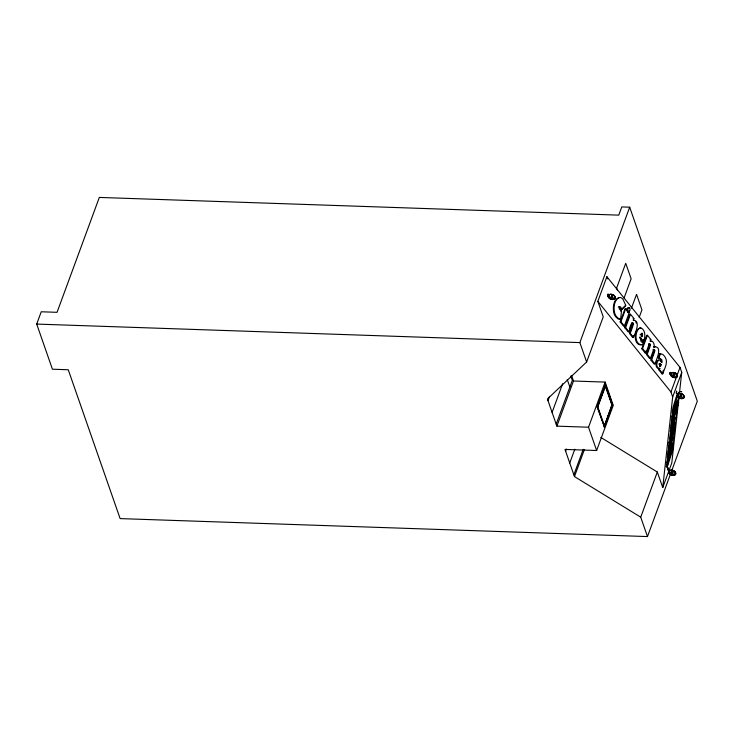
<?xml version="1.0" encoding="UTF-8"?>
<svg xmlns="http://www.w3.org/2000/svg" width="734" height="734" viewBox="0 0 734 734"><rect width="100%" height="100%" fill="white"/><g stroke="black" fill="none" stroke-linecap="round" stroke-linejoin="round"><path stroke-width="1.1" d="M642.534 344.558C633.479 347.586 632.68 328.483 641.011 327.878C645.856 330.3 645.278 337.2 643.663 341.503L642.901 341.686L639.415 337.365L640.176 337.181L640.993 341.365A3.881 2.184 76.4 0 0 642.773 342.383L643.397 342.228L642.534 344.558C634.543 345.953 634.158 331.162 639.947 327.942M622.028 309.427L625.781 305.39L623.038 299.362A7.166 4.028 76.4 0 0 619.881 297.49C613.459 298.509 612.743 307.106 613.697 312.299A7.074 3.973 76.4 0 0 615.789 316.886L618.056 318.895L620.661 319.299L621.459 310.968L619.276 308.996L619.312 306.408L620.689 307.069L622.028 309.427L621.276 309.61L619.386 306.693L618.276 307.051M600.816 437.418L657.325 472.035L662.738 487.559L672.674 396.966L681.739 372.349L680.005 367.385L606.89 276.718L597.834 301.344L603.238 316.859L586.631 361.99L547.417 398.984L556.886 426.142L588.53 427.225L596.641 450.502L564.996 449.419L574.465 476.577L640.718 517.176L647.48 536.572L120.128 518.599L68.253 369.752L52.426 369.211L36.7 324.079L41.232 311.776L57.05 312.317L99.319 197.428L618.762 215.135L621.781 206.924L629.689 207.199L697.3 401.177L671.601 471.017M666.325 466.833L667.142 461.714L668.05 461.943L667.224 467.063L666.325 466.833L667.013 464.961M671.271 436.225L673.904 429.06L674.812 429.289L672.995 440.648C674.619 443.694 668.995 453.447 668.279 457.484L667.371 457.245L667.802 453.364L670.069 447.199M669.527 444.896L667.968 451.869L668.867 452.107L672.261 443.134L668.702 453.603L668.279 457.484M670.518 438.271L669.004 442.363L668.555 446.492L669.463 446.722L672.849 437.785L669.298 448.217L668.867 452.107M671.39 425.5L670.206 431.445L671.115 431.675L676.042 417.242L677.051 408.866L676.142 408.627M672.005 419.885L670.793 426.059L671.702 426.289L675.087 417.343L671.537 427.784L671.115 431.675M671.867 416.306L671.417 420.435L672.316 420.665L677.216 407.361L677.665 403.232L676.766 403.003L671.867 416.306L672.775 416.545L672.316 420.665M669.463 446.722L669.913 442.602L674.812 429.289M671.702 426.289L672.151 422.169L677.051 408.866M671.509 433.243L671.28 435.345L672.179 435.574L674.931 426.656L675.491 422.133L671.94 430.739L670.436 439.143L671.913 436.299L671.014 436.06M672.179 435.574L672.638 431.372L671.628 435.501A3.881 0.468 -75.5 0 0 671.729 436.473L671.913 436.299M679.005 397.259L671.793 462.943L662.738 487.559M679.372 393.864L681.739 372.349M676.014 401.764L675.638 404.067L676.546 404.296L678.904 398.599M678.748 402.342C674.509 415.398 681.088 395.608 676.977 403.718M671.353 442.905L671.261 443.712L672.16 443.951M669.445 458.135C670.096 453.511 667.408 464.448 669.445 458.135L668.546 457.897M674.188 427.399L673.317 430.72L674.197 427.638L673.289 427.17M676.546 404.296L676.922 401.232L673.417 414.114L672.372 413.765L672.335 411.407A7.074 0.853 -75.5 0 1 673.188 406.911L676.124 397.241L678.574 392.277A7.166 0.862 -75.5 0 1 678.812 393.048M676.399 392.305L676.28 393.369L676.62 391.038L676.592 392.149M667.922 469.017L667.802 470.081L668.133 467.751L668.096 468.842M641.672 336.759L641.984 334.906L641.287 333.401L642.406 333.465L642.424 336.576L640.828 334.594L642.039 333.218M670.592 432.106L669.445 438.409L669.527 438.904L671.059 438.629M669.656 454.796L670.087 450.942L671.151 451.566L670.234 455.979C671.472 449.171 666.967 460.126 668.05 461.943M668.004 458.484L668.371 457.291M667.949 456.731L667.142 461.714M672.748 429.518L673.014 428.638M642.901 341.686L643.553 339.714M547.995 400.645L549.564 396.406M552.096 412.407L562.639 383.744M586.631 361.99L579.869 342.594L629.689 207.199M556.198 424.169L572.327 380.322L570.841 376.047M556.886 426.142L573.493 381.01L571.667 375.79M611.312 296.536C613.679 294.462 610.44 297.564 612.202 296.848M611.376 296.784L611.817 295.527M611.844 296.408L612.156 295.554M611.661 296.976L612.514 295.995M612.009 297.004L612.45 295.747M565.62 451.217L566.409 449.089M624.047 298.077L631.13 278.81L625.726 263.295L616.67 287.911L617.386 289.985M620.157 321.942L625.056 308.629L625.818 308.445L627.24 311.289L629.24 312.684L624.34 325.997L623.579 326.18L620.157 321.942L620.918 321.758L625.818 308.445M569.74 463.016L574.814 449.217M631.423 308.243L636.543 294.334L641.947 309.849L639.195 317.345M633.295 320.125C641.296 320.886 635.011 333.566 633.479 337.328L632.717 337.512L629.488 333.511L630.249 333.328L632.515 327.153L633.414 324.3L633.075 323.088L632.313 322.804L629.01 331.786L628.249 331.97L624.827 327.731L629.726 314.418L630.488 314.235L633.901 318.473L633.295 320.125L634.607 320.474M588.53 427.225L605.128 382.093L573.493 381.01M624.827 327.731L625.588 327.548L630.488 314.235M597.1 406.865L605.578 384.735L612.615 404.939L604.477 427.078L597.1 406.865L597.815 406.893L604.44 425.885L611.844 404.847L605.587 386.91M605.578 384.735L597.43 406.875L604.477 427.078M597.485 406.884L605.22 385.855M597.815 406.893L605.55 385.864L612.174 404.856L604.44 425.885M573.85 474.815L583.227 449.336M574.465 476.577L584.347 449.713M629.35 328.979L631.185 323.988M629.488 333.511L632.653 324.483L631.552 322.988L632.313 322.804M632.717 337.512L633.414 335.612M604.146 427.069L612.294 404.929L605.247 384.726M596.641 450.502L613.248 405.37L605.128 382.093M654.233 346.87C663.297 345.943 655.948 360.816 654.884 363.871L654.122 364.055L650.911 360.064L651.664 359.88L653.939 353.715L654.829 350.861L654.489 349.641L653.728 349.366L650.425 358.339L649.673 358.522L646.443 354.522L647.195 354.339L649.471 348.173L650.361 345.319L650.021 344.108L649.26 343.824L645.957 352.806L645.204 352.99L641.782 348.742L646.682 335.438L647.434 335.254L650.856 339.493L650.251 341.145C653.324 340.126 654.489 344.576 654.233 346.87L653.471 347.054L655.233 346.723M641.782 348.742L642.534 348.558L647.434 335.254M645.204 352.99L645.938 350.99M646.443 354.522L649.599 345.503L648.507 344.007L649.26 343.824M650.911 360.064L654.077 351.045L652.976 349.549L653.728 349.366M661.417 361.752L660.637 359.201L658.27 357.797L659.747 353.788L662.435 354.265A10.258 5.762 76.4 0 1 665.279 357.394C668.408 362.715 664.334 368.633 662.839 373.734L662.077 373.918L658.655 369.67L659.783 368.496L658.655 369.67M658.27 357.797L659.031 357.614L660.499 353.604M659.738 366.725L660.426 364.871L659.646 363.706M661.187 364.688C659.618 370.514 658.71 360.366 661.187 364.688L660.426 364.871M662.077 373.918L663.453 370.184M673.629 374.725C674.867 372.248 674.941 375.725 673.922 373.707C676.454 374.239 672.28 375.212 674.518 375.037M673.702 374.973L674.142 373.716M674.17 374.597L674.482 373.744M673.986 375.166L674.84 374.184M674.326 375.193L674.766 373.936M672.674 396.966L670.949 392.002L676.464 377.019M677.253 374.872L680.005 367.385M680.317 395.764L681.06 396.176L680.317 395.764L680.629 394.901L681.62 395.011L681.042 395.397L680.574 394.745L681.84 394.635L680.739 394.497M672.775 416.545L677.665 403.232M680.427 396.011L680.785 394.727M672.757 417.839L673.885 414.774M680.803 395.571L681.115 394.718M680.739 396.176L681.427 394.892L681.115 395.745M681.06 396.176L681.537 395.14M640.718 517.176L657.325 472.035M667.371 457.245L668.417 454.41M670.454 449.942L671.564 446.933L672.702 447.786A10.258 1.229 -75.5 0 1 672.445 450.814L667.224 467.063M670.995 451.171L672.463 447.171M647.48 536.572L670.417 474.247M671.839 472.476C672.885 469.916 673.362 473.412 672.096 471.457C674.39 471.916 670.803 472.687 672.583 472.889M671.949 472.724L672.307 471.439M672.326 472.283L672.638 471.43M672.252 472.889L673.06 471.852M672.628 472.457L672.95 471.604M677.684 395.745L674.087 407.141A7.074 0.853 -75.5 0 0 673.243 411.636L673.417 414.114M678.262 394.387L679.482 392.516A7.166 0.862 -75.5 0 1 679.721 393.286M629.166 310.95L627.891 312.033L627.029 309.399L628.01 307.564L629.644 307.647L630.121 309.941L629.121 311.812L627.909 310.932L627.781 309.216L628.332 307.739L629.644 307.647M658.838 364.22L659.334 363.66M675.06 373.808L674.482 373.092L674.115 373.606M622.019 308.803L625.781 305.39M673.17 471.567L672.427 470.833L672.757 471.577M618.771 297.701C614.11 300.573 613.569 307.188 614.45 312.115A7.074 3.973 76.4 0 0 616.542 316.703L618.808 318.712L620.661 319.299M674.326 421.995L674.674 422.362M620.707 311.152L621.459 310.968M627.46 311.702L628.212 311.519M629.24 312.684L627.506 312.473M633.148 318.657L633.901 318.473M632.313 323.272L633.075 323.088M632.616 323.841L633.378 323.657M641.644 333.649L642.406 333.465M641.892 334.163L642.654 333.979M640.076 334.777L640.828 334.594M650.095 339.677L650.856 339.493M642.635 342.411L643.397 342.228M649.269 344.292L650.021 344.108M649.562 344.861L650.324 344.677M653.728 349.824L654.489 349.641M654.04 350.402L654.792 350.219M658.664 359.972C655.077 360.697 654.93 368.468 659.022 368.679M659.783 368.496C653.444 368.083 658.682 354.43 661.949 362.523L661.894 359.816L659.031 357.614M36.7 324.079L579.869 342.594M611.844 404.847L612.615 404.939M650.223 341.108L651.563 341.493M680.794 391.433L681.748 391.809M680.785 391.653L681.354 391.8M659.747 353.788L660.71 353.971M677.629 399.975L678.537 400.204M676.308 407.122L677.216 407.361M674.188 417.343L675.096 417.573M674.096 417.903L674.996 418.132M671.252 421.94L672.151 422.169M673.298 427.399L674.197 427.638M673.206 427.904L674.106 428.142M670.628 427.555L671.537 427.784M671.949 437.767L672.849 438.005M671.849 438.326L672.757 438.565M669.004 442.363L669.913 442.602M671.271 442.896L672.17 443.125M671.353 443.152L672.261 443.382M668.39 447.979L669.298 448.217M667.802 453.364L668.702 453.603M666.775 462.704L667.683 462.943M640.259 328.061L641.287 328.548M640.176 337.181L643.663 341.503M620.918 321.758L624.34 325.997M625.588 327.548L629.01 331.786M630.249 333.328L633.479 337.328M642.534 348.558L645.957 352.806M647.195 354.339L650.425 358.339M651.664 359.88L654.884 363.871M659.416 369.486L662.839 373.734M597.834 301.344L670.949 392.002M660.251 361.082L660.719 361.779M635.827 321.987L636.259 323.033M606.89 276.718L607.633 278.865M567.254 379.533L569.868 387.02M670.968 374.661A1.174 0.661 76.4 0 1 669.876 373.826A1.174 0.661 76.4 0 1 670.381 372.468A1.174 0.661 76.4 0 1 671.206 374.01M670.381 374.432A1.174 0.661 76.4 0 1 670.142 372.643A1.174 0.661 76.4 0 1 671.225 373.083M608.89 295.82A1.174 0.661 76.4 0 1 607.871 296.288A1.174 0.661 76.4 0 1 607.734 294.389A1.174 0.661 76.4 0 1 608.853 295.38M608.835 296.435A1.174 0.661 76.4 0 1 607.789 295.738A1.174 0.661 76.4 0 1 608.073 294.251A1.174 0.661 76.4 0 1 609.046 295.334M611.514 295.646L612.624 296.031L611.514 295.646M611.706 295.114L612.826 295.499L611.706 295.114M669.289 473.458A3.652 2.312 20.2 0 0 675.372 474.485A3.652 2.312 20.2 0 0 672.023 470.32A3.652 2.312 20.2 0 0 669.289 473.458M670.197 472.632A2.826 1.789 20.2 0 0 674.904 473.43A2.826 1.789 20.2 0 0 672.316 470.2A2.826 1.789 20.2 0 0 670.197 472.632M669.16 473.568A3.771 2.385 20.2 0 0 675.436 474.632A3.771 2.385 20.2 0 0 671.986 470.32A3.771 2.385 20.2 0 0 669.16 473.568M677.766 396.745A3.652 2.312 20.2 0 0 683.849 397.773A3.652 2.312 20.2 0 0 680.501 393.608A3.652 2.312 20.2 0 0 677.766 396.745M678.675 395.92A2.826 1.789 20.2 0 0 683.382 396.718A2.826 1.789 20.2 0 0 680.794 393.497A2.826 1.789 20.2 0 0 678.675 395.92M677.647 396.855A3.771 2.385 20.2 0 0 683.923 397.92A3.771 2.385 20.2 0 0 680.464 393.608A3.771 2.385 20.2 0 0 677.647 396.855M670.858 375.432A3.652 2.312 20.2 0 0 676.931 376.992A3.652 2.312 20.2 0 0 674.262 372.707A3.771 2.385 20.2 0 0 670.72 375.533A3.771 2.385 20.2 0 0 676.996 377.148A3.771 2.385 20.2 0 0 674.234 372.716A3.652 2.312 20.2 0 0 670.858 375.432M671.812 374.689A2.826 1.789 20.2 0 0 676.519 375.891A2.826 1.789 20.2 0 0 674.454 372.569A2.826 1.789 20.2 0 0 671.812 374.689M608.532 297.252A3.652 2.312 20.2 0 0 614.606 298.811A3.652 2.312 20.2 0 0 611.945 294.517A3.771 2.385 20.2 0 0 608.403 297.343A3.771 2.385 20.2 0 0 614.67 298.958A3.771 2.385 20.2 0 0 611.917 294.527A3.652 2.312 20.2 0 0 608.532 297.252M609.495 296.499A2.826 1.789 20.2 0 0 614.193 297.71A2.826 1.789 20.2 0 0 612.128 294.38A2.826 1.789 20.2 0 0 609.495 296.499"/></g></svg>
